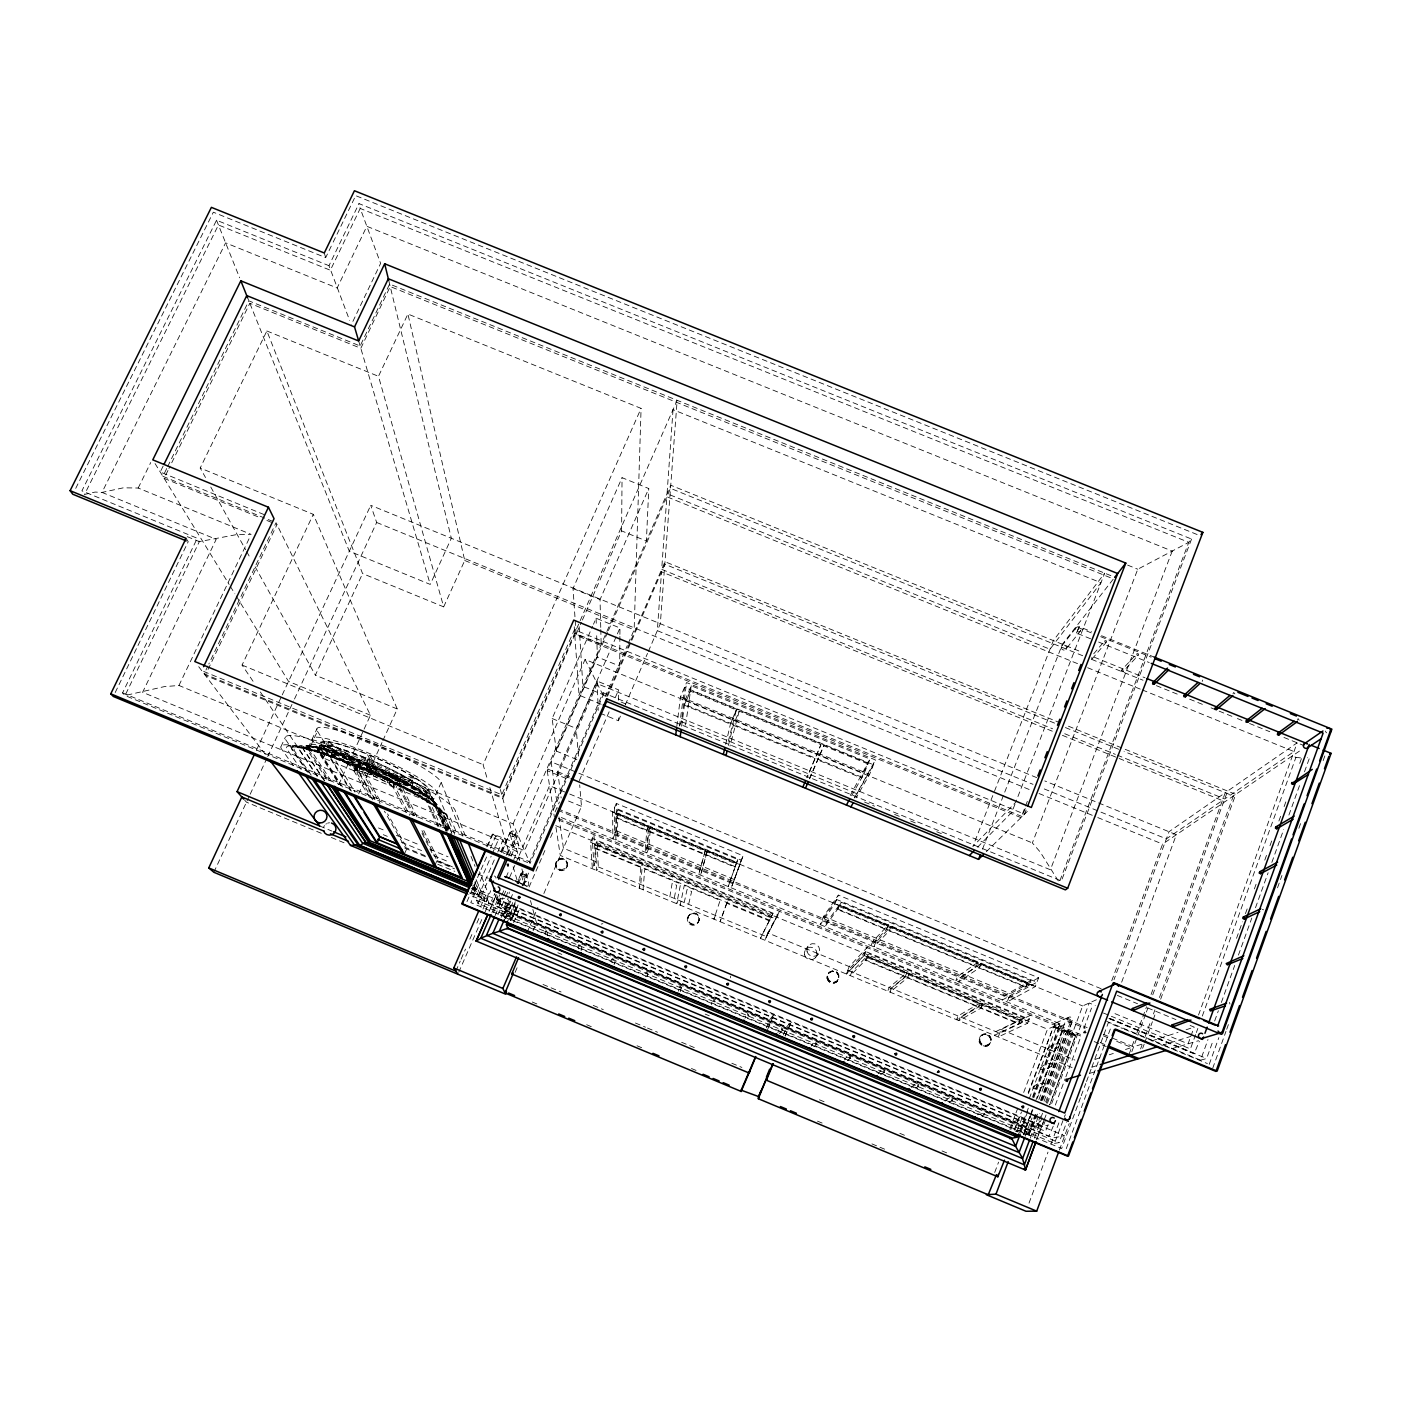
<?xml version="1.0" encoding="UTF-8"?>
<svg xmlns="http://www.w3.org/2000/svg" width="1402" height="1402" viewBox="0 0 1402 1402"><rect width="100%" height="100%" fill="white"/><g stroke="black" fill="none" stroke-linecap="round" stroke-linejoin="round"><path stroke-width="0.75" stroke-dasharray="5 3.75" d="M617.721 809.935L615.881 814.247L615.864 840.078L617.599 836.048L617.721 809.935L737.767 859.514L728.216 886.555L737.767 859.514M616.337 803.434L612.639 812.056L612.849 838.834L616.302 830.755L616.337 803.434L743.078 855.763L731.248 887.817L743.078 855.763M645.796 973.058C650.984 976.405 644.079 967.38 645.393 976.353M612.131 962.806C609.8 955.638 617.634 958.337 614.076 964.541M614.041 959.073L613.182 960.177L612.096 959.336M600.284 713.285L618.44 720.751L618.475 714.582M618.562 700.176L618.615 689.889L597.182 681.092L557.716 771.696L561.15 797.966M619.894 636.455L619.684 666.125L597.392 656.977L596.604 633.301M619.912 634.352L619.964 627.991L596.113 618.229L593.484 624.24M578.938 949.031C575.661 941.758 583.968 944.177 581.094 950.626M580.375 945.123L579.517 946.21L578.43 945.369M621.594 530.885L622.05 477.679L648.775 488.544L646.392 540.997L621.594 530.885L582.268 620.332M544.817 931.436C549.304 929.316 542.083 933.697 545.834 935.52M1042.667 1100.36L1072.565 1020.498L1068.569 1018.623L1066.396 1018.833L1036.078 1099.676M628.166 643.606L634.142 629.831L641.082 408.385L407.912 314.03L378.487 376.314L443.68 606.856L362.575 573.576L266.871 330.977L200.206 468.023L205.498 477.521M507.489 877.039L520.335 882.839A10.866 1.297 23.2 0 1 525.119 885.083M640.732 867.4L639.242 888.185L640.784 884.522L642.414 863.001L640.732 867.4L595.552 848.701L597.182 844.267L771.45 916.4L769.523 920.939L726.674 903.203L728.514 898.629M1062.366 1031.241L1037.27 1098.187L1062.366 1031.241A7.045 1.034 21.2 0 1 1058.685 1029.138A11.163 1.647 21.2 0 1 1053.585 1026.562L1027.981 1093.192M1090.581 638.769L1076.421 633.021L1079.295 626.694L1091.422 631.619M648.6 826.391L646.795 830.685L615.881 817.909L617.704 813.633L648.6 826.391L646.778 848.105L645.06 852.153L646.83 830.124L648.653 825.848M650.51 827.18L648.688 831.474L646.848 852.907L648.565 848.858L650.51 827.18L705.469 849.892L698.774 874.375L705.469 849.892M501.32 852.398L509.995 832.56L514.902 834.4L515.848 835.557L507.121 855.5M676.798 726.446L680.496 696.812L686.577 682.546L875.426 759.937L869.59 774.377L856.079 797.861M679.514 726.061L684.562 687.295L873.481 764.756L854.501 797.948M647.303 976.598L647.742 973.321M679.777 725.43L681.39 721.627L686.577 682.546M681.617 726.236L685.157 700.001L691.221 685.771L869.976 759.043L864.158 773.448L851.47 796.021M691.221 685.771L685.841 723.467L684.229 727.252M669.841 896.807L672.119 883.365L676.693 885.258L674.222 898.629M504.913 917.399L1028.7 1135.375L1035.009 1120.829M1047.434 1103.286L1073.476 1033.642L1064.907 1030.19A7.045 1.034 21.2 0 0 1059.789 1028.665A11.093 1.63 21.2 0 0 1053.585 1026.562L1075.527 1035.71L1049.677 1104.916L1075.702 1035.552M684.176 902.748L687.068 889.551L691.642 891.444L688.575 904.57M1234.882 693.902L1233.707 692.465L1232.936 693.885M725.71 744.357L730.617 723.327L736.576 709.167M736.383 709.973L730.424 724.115L684.439 705.241L690.45 691.133L736.383 709.973L727.34 744.97M728.427 745.461L733.264 725.272L739.205 711.129L820.959 744.655L806.904 777.707L820.959 744.655M739.205 711.129L729.986 746.057M509.627 901.065L502.897 916.558L509.399 900.347M707.379 850.681L700.579 875.128L707.379 850.681L736.663 862.773M713.408 1000.818C718.034 1005.462 712.269 994.053 711.638 1004.708M679.602 986.798C684.491 991.477 677.849 979.7 678.393 991.196M698.582 921.727A5.906 5.853 18.4 0 0 692.343 913.648A5.906 5.853 18.4 0 0 688.452 923.024A5.906 5.853 18.4 0 0 698.582 921.727L698.652 921.482M680.233 991.687L681.477 987.306M726.674 903.203L720.102 921.692L728.286 899.313M1212.712 1068.271L1225.979 1031.346M1226.715 1029.296L1228.923 1023.145M1277.52 887.799L1281.936 875.479M1298.865 828.319L1301.074 822.168M1323.155 760.638L1325.363 754.486M1106.704 1021.375L1200.55 1060.157L1207.981 1039.565M1214.658 1021.024L1218.373 1010.719M1221.352 1002.483L1234.706 965.417M1238.422 955.112L1251.793 918.047M1255.491 907.742L1268.127 872.727M1271.842 862.423L1283.706 829.476M1288.911 815.053L1300.04 784.156M1304.508 771.801L1309.696 757.395L1307.418 757.781M1200.55 1060.157L1206.614 1058.545L1213.273 1040.074M1209.243 1064.328L1218.846 1037.638M1190.123 1025.44L1194.171 1027.123L1188.09 1043.824L1113.433 1012.998M1198.517 1015.03L1297.165 742.815L1227.609 791.078L1152.444 995.63M1195.626 1034.571L1190.421 1048.941L1111.348 1016.292M1196.362 1032.52L1197.851 1028.42M1202.303 1016.082L1295.939 757.325L1292.399 755.888M1108.877 1018.588L1194.083 1053.796L1199.341 1041.248M1236.529 938.341L1242.47 921.868M1245.449 913.631L1247.675 907.462M1254.369 888.938L1256.595 882.769M1264.779 860.127L1267.005 853.941M1269.984 845.704L1272.21 839.535M1278.904 821.011L1281.148 814.842M1284.109 806.606L1286.353 800.419M1299.724 763.371L1301.967 757.203M1142.648 1048.346L1144.155 1044.245M1144.908 1042.212L1152.409 1021.725M1153.163 1019.675L1156.159 1011.49M1160.663 999.188L1235.74 794.391L1067.728 725.903M1129.136 1054.129L1133.832 1041.388M1136.829 1033.221L1142.087 1018.939M1142.823 1016.906L1146.573 1006.689M1151.077 994.456L1225.26 792.708L1169.005 831.736L1113.994 979.7M1131.782 1051.815L1145.662 1014.067M1146.415 1012.016L1147.923 1007.915M1140.597 1048.924L1142.104 1044.823M1145.119 1036.586L1150.411 1022.198M1153.425 1013.979L1154.933 1009.861M1159.454 997.523L1233.357 796.003L1124.089 751.454M1066.256 1148.676L1111.313 1026.369M1029.015 1203.109L1047.995 1152.093M1051.027 1143.944L1059.386 1121.495M1111.751 980.752L1162.591 844.092L1300.811 750.175M494.275 859.952L476.61 900.294L478.029 903.519L1054.479 1143.384L1063.592 1118.901M1054.479 1143.384L1059.088 1142.63L1066.607 1122.354M1059.369 1150.061L1069.218 1123.51M1121.653 982.189L1176.348 834.733L1044.788 780.932M1080.486 1097.748L1061.664 1148.518L470.809 902.625L491.138 856.289M1081.24 1095.716L1085.761 1083.536M1086.515 1081.503L1091.036 1069.323M1091.79 1067.29L1108.351 1022.636L1122.371 1028.42M1032.696 1136.584L1040.319 1116.22M1045.647 1101.954L1070.795 1034.729L1062.295 1031.399M494.976 894.301L498.323 903.238L1037.235 1127.383L1042.545 1113.206M1046.33 1103.094L1082.659 1005.953L1097.854 999.118M1034.326 1138.179L1041.984 1117.692M1044.35 1119.164L1036.744 1139.528L1046.05 1114.941M1045.542 1119.97L1043.246 1126.121L496.676 898.822L498.376 894.897M1051.675 1103.549L1089.231 1002.991L1095.277 1005.497M1047.802 1125.28L1045.542 1131.326L491.524 900.908L494.801 893.407M1055.338 1105.074L1065.134 1078.804M1065.888 1076.789L1080.96 1036.376M1083.974 1028.297L1091.51 1008.091M1053.235 1126.227L1048.854 1136.461L486.003 902.31L490.7 890.726M1014.61 1130.17L1021.497 1111.874M1028.367 1093.595L1053.585 1026.562M1017.081 1131.081L1023.197 1114.818M1029.313 1098.537L1056.074 1027.333M1017.414 1137.145L1025.773 1114.888M1026.544 1112.855L1028.823 1106.791M1032.626 1096.662L1059.982 1023.793L560.046 816.998M1019.937 1132.343L1029.05 1108.053M1032.853 1097.941L1058.685 1029.138M1020.936 1132.133L1027.035 1115.904M1033.887 1097.643L1059.789 1028.665M507.384 913.701L509.925 912.93L1025.458 1127.979L1032.275 1109.788M1023.495 1134.779L1030.347 1116.518M1031.101 1114.485L1033.379 1108.404M1023.583 1134.691L1031.942 1112.382M1025.142 1136.268L1032.03 1117.92M1038.917 1099.554L1064.907 1030.19M1027.596 1134.814L1035.202 1114.52M1040.512 1100.325L1065.59 1033.397M1035.745 1114.643L1028.928 1132.816L1029.646 1135.164M1041.038 1100.5L1071.303 1019.71M1028.7 1135.375L1036.341 1114.941M1041.704 1100.64L1072.565 1020.498M1035.78 1118.778L1038.847 1110.594M1030.277 1138.073L1039.478 1113.486M1044.087 1101.201L1070.147 1031.539M1009.861 1129.171L1019.079 1104.688M1023.688 1092.438L1047.504 1029.191L1059.982 1023.793M994.701 1172.44L998.574 1162.135M1010.824 1129.591L1013.891 1121.425L1024.214 1118.989M1014.277 1129.609L1020.516 1113.398M1038.602 977.79L1010.351 993.668L1007.179 1001.957L1035.237 986.64L1038.602 977.79L838.378 895.107L823.57 916.452L820.258 924.637L834.856 903.869L838.378 895.107M1024.073 1017.905L995.771 1031.609L994.351 1035.342L1022.549 1021.9L1024.073 1017.905L869.293 953.851L851.768 971.954L850.295 975.652L867.715 957.811L869.293 953.851M1027.684 1023.197L1030.715 1015.171L1001.081 1029.489L998.242 1036.954L1027.684 1023.197L863.982 955.445L846.3 973.987L849.244 966.591L867.137 947.507L863.982 955.445M1059.93 880.614L1188.791 542.329L1191.577 539.051L358.982 203.605L328.979 265.697L349.606 320.339M1191.577 539.051L1061.384 880.982L603.053 692.711L529.606 861.739L530.044 863.544L125.041 695.515L122.57 692.903L197.279 538.28L81.912 490.858L216.539 220.219L328.979 265.697M1030.891 980.594L1003.972 995.823L1002.395 999.976L1029.208 985.01L1030.891 980.594L841.235 902.257L826.672 922.498L825.024 926.599L839.483 906.621L841.235 902.257M979.104 967.993L980.787 963.63L1027.088 982.749L1025.405 987.131L979.104 967.993L958.705 981.891L960.3 977.772L980.787 963.63M979.612 967.643L981.312 963.262M1058.3 880.947L1040.196 851.995L1032.363 842.935L1137.776 569.212L1188.791 542.329L360.209 208.442L358.982 203.605M979.858 1003.219L958.004 1015.959L956.567 1019.692L978.333 1007.179L979.858 1003.219L909.039 973.917L891.462 988.392L890.007 992.108L907.497 977.842L909.039 973.917M980.787 1008.196L982.311 1004.235L1020.043 1019.85L1018.535 1023.828L980.787 1008.196L958.88 1020.638L960.317 1016.923L982.311 1004.235M981.347 1007.863L982.872 1003.902M1027.333 801.313L1021.006 817.629L574.785 634.755L502.792 798.421L205.27 675.326L207.145 671.418M1025.265 808.428L1022.128 816.542L574.68 633.161M1026.124 810.093L1024.547 814.159L574.434 629.726L501.793 794.759L201.695 670.612M977.772 962.385L957.461 976.598L955.849 980.717L976.09 966.749L977.772 962.385L890.936 926.512L875.514 942.705L873.884 946.823L889.218 930.858L890.936 926.512M1076.421 633.021L1079.33 626.747M1014.943 804.275L1011.806 812.319L976.914 847.842M992.774 795.582L972.848 846.563L1015.714 802.259L1104.688 573.138L1053.358 640.591L993.58 793.532M982.487 849.209L1062.383 644.254L1113.433 578.938L390.212 286.534L360.822 348.309L249.836 303.27L168.923 468.496M905.044 976.826L907.041 972.515L889.166 987.446L887.711 991.144L905.044 976.826L865.244 960.352L866.804 956.427L906.603 972.9M886.607 929.211L888.325 924.847L872.692 941.531L871.063 945.649L886.222 929.614L887.939 925.267L839.167 905.131M847.912 970.342L846.44 974.039L864.14 955.498L865.717 951.537L1029.208 1019.184L999.661 1033.221L847.912 970.342L865.717 951.537M783.403 1034.939L786.645 1026.877L791.043 1022.023L785.418 1035.99M854.764 797.317L875.426 759.937M766.368 1027.841L769.628 1019.815L773.589 1014.768L767.139 1030.715M850.278 795.46L869.976 759.043M772.747 913.894L760.41 938.394L772.747 913.894L597.024 841.182L595.359 845.073L596.761 870.572L598.321 866.927L597.024 841.182M767.84 932.873L764.844 940.234L779.477 911.23L767.84 932.873L849.244 966.591M809.375 778.671L823.798 745.811L867.4 763.687M809.637 778.829L824.131 745.075M715.441 915.453L713.916 919.116L720.155 900.312L684.281 885.451L680.198 905.149L681.722 901.486M678.235 900.049L676.71 903.712L680.583 883.926L644.762 869.1L643.045 889.744L644.587 886.099M705.714 854.466L707.519 850.155M595.482 861.476L592.363 868.749L590.575 842.269L593.94 834.47L595.482 861.476L563.429 848.192L558.329 812.424M768.471 1026.667L773.589 1014.768M526.819 932.996L537.877 907.392M543.853 893.53L581.48 806.378L579.674 784.91M618.44 720.751L621.016 714.81M625.274 704.908L647.514 653.42M648.372 651.439L660.324 623.715L677.148 400.306L502.477 797.265L204.149 673.836L207.882 665.985M515.112 972.392L517.688 966.416M533.075 930.753L536.493 922.831L532.164 906.884M510.188 913.613L515.34 901.749M522.21 885.924L526.486 876.04L525.908 874.988L521.229 873.166L517.005 882.874M506.28 924.374L515.813 902.397M523.069 885.696L528.834 872.43M555.104 811.933L559.416 801.962M605.103 696.724L627.307 645.568M606.61 696.268L665.004 561.729L1057.634 721.785M607.522 696.268L630.953 642.256M631.829 640.241L664.811 564.217L1055.303 723.414M510.643 920.325L517.601 904.272M510.819 920.606L517.583 905.026M518.057 904.956L511.362 920.395L518.092 905.079M513.64 922.656L520.51 906.814M529.097 887.01L535.108 873.148M535.967 871.168L546.254 847.421M550.548 837.52L553.124 831.579M579.324 780.616L610.063 709.622M615.198 697.775L618.615 689.889M506.087 877.231L509.522 869.38M513.798 859.566L517.215 851.715L509.785 847.912A11.198 1.472 23.3 0 1 509.627 847.404L504.177 843.811L503.02 839.991L493.048 834.47A8.079 1.087 23.4 0 1 492.943 834.12L514.709 842.462M491.997 912.579L499.76 894.721M493.557 912.334L500.409 896.614M498.323 903.238L500.935 897.262M501.793 895.265L504.405 889.289M509.609 877.337L514.814 865.385M515.691 863.387L549.549 785.716L567.722 793.217M578.448 756.099L576.204 728.427L616.529 635.86M617.388 633.897L619.964 627.991M495.116 915.488L502.845 897.736M503.704 895.773L506.28 889.849M498.025 914.595L504.825 898.962M505.684 897.017L508.225 891.164M500.496 915.751L508.172 898.121M501.145 917.451L508.786 899.909M510.468 899.12L512.992 893.319M517.215 883.628L521.211 873.201M510.801 901.013L504.825 914.735L502.722 915.804M518.46 883.383L522.718 873.586M505.176 917.732L511.923 902.222M505.456 918.468L512.168 902.993M603.053 692.711L603.123 695.304L530.044 863.544L513.097 823.885L178.948 685.473L164.209 686.647L125.041 695.515L199.347 541.628L237.131 534.495L251.133 534.39L138.185 488.036L123.429 487.808L102.013 492.4L95.108 492.067L84.541 494.433L218.449 224.986L330.364 270.253L360.209 208.442L380.625 263.383L351.236 324.878M785.015 1035.885L791.043 1022.023M497.78 851.96L503.02 839.991M478.029 903.519L486.862 883.348M500.707 851.715L504.177 843.811M513.097 823.885L585.09 659.448L1032.363 842.935M502.372 851.032L509.995 832.595M480.535 906.866L485.723 895.037L488.965 903.046L483.795 914.91M474.857 882.016L481.692 898.191L485.197 901.451L488.439 894.055L479.572 871.676M506.192 855.29L509.627 847.404M455.878 971.13L460.242 961.124M461.118 959.126L465.499 949.119M469.863 939.112L472.492 933.119M476.873 923.112L479.484 917.101M482.989 909.109L487.37 899.103L471.265 892.408M508.803 855.974L670.752 485.232L1082.204 652.298M458.752 972.234L482.919 916.89M607.557 632.512L547.218 770.679L569.492 779.862M608.433 630.514L670.524 488.352L1083.518 656.066M576.923 759.586L556.314 751.086L597.392 656.977M511.082 856.114L513.658 850.225M495.782 896.053L488.983 911.703L495.817 896.158M600.792 629.533L601.178 644.499L576.134 634.247L581.392 622.313M486.774 846.826L492.698 833.331M487.668 846.142L492.943 834.12M466.971 901.644L486.95 856.131M490.455 848.14L495.73 836.135M600.739 627.395L600.038 599.583L648.775 488.544M492.014 854.291L499.024 838.326M556.314 751.086L552.143 718.525L592.59 626.256M576.134 634.247L573.032 588.542L622.05 477.679M434.375 866.541L437.021 860.583L420.565 827.934M486.774 777.164L483.094 764.668L641.082 408.385M437.722 826.391L423.737 795.425L427.032 788.082L446.064 831.544M439.036 826.829L424.999 795.95L428.293 788.59A58.726 8.219 23.9 0 0 368.516 754.574A58.726 8.219 23.9 0 0 321.514 744.357L318.149 751.682L339.196 784.489M426.033 800.84L429.363 793.357M404.389 854.081L407.036 848.14L387.583 813.879M441.192 782.404L432.727 801.331A68.155 9.236 23.9 0 0 363.188 762.057A68.155 9.236 23.9 0 0 308.79 749.982L317.465 731.196A68.032 9.832 24 0 1 372.038 742.639A68.032 9.832 24 0 1 441.192 782.404L462.94 836.363M410.313 784.629L413.678 777.164L411.873 776.06A57.342 8.026 23.9 0 0 372.003 756.256L369.725 755.275L366.308 762.793L373.633 775.902A21.433 2.892 23.9 0 1 386.461 782.071L410.313 784.629L408.525 783.543M415.307 778.233L392.402 776.27L389.108 783.56L411.96 785.681L415.307 778.233L416.201 778.793A57.342 8.026 23.9 0 1 427.067 788.082M387.215 782.509L390.51 775.201L413.678 777.164M406.194 812.336L392.946 786.908L395.977 779.354A20.224 2.786 23.9 0 0 375.841 768.296A20.224 2.786 23.9 0 0 359.438 764.213L381.099 802.47M393.103 787.153L396.223 779.652M429.275 793.567L399.079 781.072L395.82 788.327L409.699 815.281M371.109 774.815L374.422 767.507L367.324 754.311L365.274 753.47A57.342 8.026 23.9 0 0 330.136 742.236L328.892 742.061L325.474 749.474L359.455 770.872A21.591 2.909 23.9 0 1 371.092 774.815L363.889 761.829L361.839 760.988A57.394 7.834 23.9 0 0 326.719 749.667L325.474 749.474M373.493 775.832L376.805 768.524L369.725 755.275M353.952 770.907L357.107 763.424L380.047 803.521M354.916 770.732L358.211 763.477M372.599 799.753L356.178 771.643L359.473 764.037M360.822 763.196L360.647 763.161A21.573 2.979 23.9 0 0 358.211 763.88L354.916 771.135A21.591 2.909 23.9 0 1 357.335 770.452L360.822 763.196L326.981 741.851A57.342 8.026 23.9 0 0 322.775 744.9L319.411 752.208L340.721 785.681M358.982 770.767L362.767 763.582A21.573 2.979 23.9 0 1 374.422 767.507M363.889 761.829L367.324 754.311M358.649 793.9L381.992 742.552M382.886 740.571L397.257 708.974L313.294 514.324L200.206 468.023M443.68 606.856L464.745 560.502L407.912 314.03M338.793 784.507L363.223 731.073M364.117 729.093L370.443 715.248L276.036 522.736L208.81 664.022M246.752 295.577L349.308 551.231L430.239 584.424L451.339 538.263L388.319 278.735M319.411 752.208A57.394 7.834 23.9 0 1 323.564 749.264L327.595 741.903M323.073 758.114L326.403 750.701L322.775 744.9M323.231 758.184L326.543 750.946M292.632 747.021L303.288 747.021M308.16 747.809L316.887 728.917M317.641 749.807L321.023 742.464M318.937 750.385L322.32 743.042M213.858 872.272L249.241 796.231M250.169 794.251L266.783 758.535M267.712 756.554L293.561 701.018M294.49 699.02L376.665 522.473L370.741 505.316L1036.691 777.619M280.891 746.793L285.5 736.856M397.257 708.974L315.38 675.168L362.575 573.576M256.426 750.175L281.311 696.847M282.24 694.884L370.741 505.316M253.043 681.249L242.073 665.074L313.294 514.324M208.074 669.455L276.965 524.611M178.948 685.473L250.204 536.353M115.209 692.535L137.028 647.479M137.974 645.516L188.219 541.698L186.08 538.333M75.726 488.369L213.332 212.21L325.685 257.635L332.256 244.071M333.185 242.125L355.687 195.649L1197.974 534.863M163.123 466.13L160.231 472.018L266.065 515.393M166.715 468.531L162.895 476.329L274.021 521.912M167.662 466.586L248.855 300.834L360.139 345.996L389.616 284.063L1114.783 577.221M167.96 470.476L164.122 478.345L258.827 517.18M138.185 488.036L150.733 462.52M1229.975 1004.095L1229.449 1002.412M1299.163 720.242L1298.094 718.578L1297.481 720.242M1136.759 653.805C1136.584 657.924 1140.667 652.421 1136.759 653.805L1121.512 670.244L1121.758 671.646L1123.002 671.646L1138.477 655.067M1123.177 671.47L1122.932 670.068L1121.512 670.244M1091.702 659.168L1091.878 657.45M1104.741 640.819C1104.566 644.938 1108.667 639.452 1104.741 640.819L1093.052 654.576M813.843 1046.47C820.976 1043.193 813.475 1039.601 811.285 1046.102M781.247 1028.682C784.805 1034.483 781.44 1020.989 777.882 1032.503M747.371 1014.627C750.789 1020.376 747.722 1007.582 744.988 1018.273M602.878 923.638L601.195 924.093M805.572 949.68L808.078 946.175M815.526 957.601L818.4 953.886M1061.787 646.007L1076.053 627.781M1065.993 649.091A2.611 2.489 30 0 0 1064.136 645.06A2.611 2.489 30 0 0 1061.542 648.495A2.611 2.489 30 0 0 1065.993 649.091L1080.399 630.97A2.699 2.559 29.8 0 0 1078.471 626.817A2.699 2.559 29.8 0 0 1075.807 630.357A2.699 2.559 29.8 0 0 1080.399 630.97M1092.123 658.852L1106.458 642.081M779.407 1033.677L782.824 1029.892M849.332 1056.67C851.417 1063.172 851.312 1048.819 844.565 1059.912M815.368 1042.58L815.386 1044.139L816.753 1043.964M730.582 976.107L730.6 977.842M986.307 851.715L1029.857 808.936M503.651 853.555L505.193 853.362M303.2 747.126L311.682 746.653L308.44 746.74M1073.476 1033.642L1073.389 1033.695A7.974 1.174 21.2 0 1 1070.672 1034.781M847.351 1060.385L850.558 1058.23M1040.494 1067.465C1037.76 1072.67 1054.392 1066.572 1053.656 1063.873C1049.415 1062.33 1040.056 1065.064 1041.283 1069.253M1052.359 1063.329L1051.868 1064.626L1053.165 1065.169M984.554 1114.993C984.029 1109.928 984.081 1118.708 980.278 1116.15M1033.239 1086.743C1030.488 1091.79 1046.996 1086.427 1046.207 1083.676C1042.019 1082.116 1032.783 1084.342 1034.028 1088.53M1044.928 1083.15L1044.437 1084.447L1045.734 1084.973M951.765 1098.923C951.572 1106.055 956.918 1090.774 944.422 1101.464M1047.732 1048.275C1045.016 1053.603 1061.77 1046.803 1061.051 1044.139C1056.775 1042.615 1047.312 1045.839 1048.521 1050.045M1059.772 1043.614L1059.281 1044.893L1060.578 1045.419M917.644 1084.78C917.732 1092.035 922.236 1076.298 911.055 1087.637M883.575 1070.637C884.154 1077.752 887.273 1062.506 878.108 1073.617M1202.215 681.407L1202.706 680.075M308.913 746.933C329.733 749.492 362.978 764.09 387.706 775.499M880.701 1074.423L884.364 1072.477M987.236 1045.927A6.029 5.836 54.7 0 0 988.287 1035.675A6.029 5.836 54.7 0 0 978.947 1039.636A6.029 5.836 54.7 0 0 987.236 1045.927L987.551 1045.787A6.029 5.853 54.7 0 0 988.603 1035.535A6.029 5.853 54.7 0 0 979.262 1039.478A6.029 5.853 54.7 0 0 987.551 1045.787M1055.916 1022.864L1068.92 1017.169M915.138 1088.022L918.433 1086.62M1057.897 1027.333A2.453 2.348 52.7 0 0 1058.3 1023.18A2.453 2.348 52.7 0 0 1054.532 1024.774A2.453 2.348 52.7 0 0 1057.897 1027.333L1070.97 1021.76A2.524 2.418 52.2 0 0 1071.373 1017.501A2.524 2.418 52.2 0 0 1067.5 1019.149A2.524 2.418 52.2 0 0 1070.97 1021.76M288.514 745.864C326.981 750.07 414.747 788.222 446.817 815.876M948.891 1102.025L952.554 1100.763M1095.05 1059.404L1101.131 1057.423M1109.245 1054.777L1113.311 1053.463M1125.491 1049.502L1131.572 1047.504L1115.414 1040.827M1141.684 1044.21L1133.622 1046.838L1111.4 1037.655M1151.778 1040.932L1178.013 1032.38M1186.092 1029.751L1194.171 1027.123M1092.193 1067.097L1096.241 1065.835M1161.732 1045.436L1190.806 1036.376M1089.634 1073.371L1095.803 1071.531M1171.564 1048.784L1198.552 1040.687M977.72 1114.818L984.011 1113.083M1263.57 909.828L1262.291 909.495M1025.458 1127.979L1027.806 1130.222M1015.626 1131.484L1027.561 1128.978M1037.235 1127.383L1048.766 1124.965M1024.389 1134.796L1028.367 1134.008M1300.6 757.921L1295.939 757.325M300.378 747.634L298.1 747.792M314.206 746.775L311.174 746.547L338.285 753.628L374.807 768.191L409.84 785.523L431.991 800.332L430.099 798.404M303.06 747.669C350.027 760.55 414.799 787.346 443.277 813.405L451.83 833.331M526.416 885.678L526.03 885.573A10.936 1.314 23.2 0 1 525.61 885.451M518.88 883.26L516.847 882.559M1127.629 565.111L1137.776 569.212M1101.516 635.719L1154.074 657.03M1078.506 627.693L1092.614 633.406M1100.693 636.683L1151.13 657.152M1098.66 642.046L1149.219 662.55M1094.366 657.24L1145.031 677.814M1091.615 659.361L1143.033 680.233M1156.405 685.666L1169.391 690.941M1172.598 692.237L1178.679 694.709M1189.667 699.177L1203.862 704.943M1211.065 707.852L1217.146 710.323M1219.162 711.147L1234.286 717.298M1237.388 718.543L1247.517 722.661M1249.533 723.485L1269.774 731.704M1283.952 737.452L1304.193 745.671M266.871 330.977L378.487 376.314M1077.525 663.619L666.844 496.764L661.691 569.352L1052.569 728.76M1087.637 667.72L1140.229 689.101M1142.262 689.907L1293.993 751.56L1224.717 798.965L1117.376 755.187M1065.415 727.55L1122.073 750.648M1064.714 733.719L1115.344 754.364M1052.289 731.196L661.516 571.823L657.328 630.672L1033.029 784.349M1062.418 735.331L1222.369 800.56L1166.359 838.887L1043.141 788.485M573.032 588.542L600.038 599.583M376.665 522.473L1030.926 790.202M1039.04 793.514L1095.751 816.735M1097.766 817.559L1162.591 844.092M464.745 560.502L634.142 629.831M266.888 520.475L272.934 522.964M680.496 696.812L869.59 774.377M685.157 700.001L864.158 773.448M862.02 777.251L684.562 704.435L690.573 690.31L867.785 762.968L861.617 777.952L817.979 760.042M733.264 725.272L815.14 758.868M681.39 721.627L856.324 793.479M605.033 695.462L582.899 686.367L578.973 623.382M621.139 702.069L627.185 704.558M864.543 802.067L874.568 806.185M894.616 814.422L900.645 816.893M910.669 821.011L916.68 823.482M936.746 831.736L942.757 834.208M601.213 704.277L579.061 695.164L574.189 626.361M187.255 536.651L199.347 541.628L197.279 538.28M552.143 718.525L576.204 728.427M1101.148 988.725L551.109 761.777L557.19 804.468M1117.324 995.402L1137.548 1003.744M1147.66 1007.933L1175.963 1019.604M557.716 771.696L569.51 776.568M569.194 777.917L546.92 768.717L554.333 816.753M1103.409 1013.015L1109.368 1015.469M569.738 794.058L1082.659 1005.953M612.639 812.056L739.485 864.456M834.856 903.869L1035.237 986.64M615.881 814.247L735.98 863.86M839.483 906.621L1029.208 985.01M1109.56 1018.36L1194.89 1053.603M1109.788 1018.535L1206.614 1058.545M370.443 715.248L288.532 681.407L235.992 595.64M735.051 866.576L615.881 817.331L617.704 813.055L736.839 862.265L734.876 867.084L705.592 854.975M837.748 909.022L1026.001 986.798L1027.666 982.416L839.5 904.676L837.432 909.46L886.222 929.614M648.688 831.474L703.681 854.186M889.218 930.858L976.09 966.749M1124.369 1029.243L1207.385 1063.557M242.073 665.074L483.094 764.668M568.546 801.033L581.48 806.378M616.302 830.755L734.613 879.667M823.57 916.452L1010.351 993.668M557.803 808.744L1087.146 1027.631M1103.321 1034.308L1109.368 1036.814M558.031 810.321L1085.13 1028.297M1103.304 1035.815L1107.335 1037.48M558.364 818.418L1082.256 1035.149M1100.237 1042.597L1106.528 1045.191M558.609 819.977L1082.239 1036.621M1094.173 1041.563L1106.301 1046.575M1053.253 1026.352L1075.684 1035.64M555.7 825.638L1047.504 1029.191M597.199 844.845L642.379 863.527M590.575 842.269L776.252 919.134M595.359 845.073L771.135 917.837M867.715 957.811L1022.549 1021.9M595.517 848.14L769.856 920.308M907.497 977.842L978.333 1007.179M1001.081 1029.489L1074.896 1060.07M326.403 750.894L357.247 763.669M510.17 833.209L515.848 835.557M1072.092 1067.57L560.292 855.448L555.525 824.499M122.57 692.903L529.606 861.739M521.421 873.937L526.486 876.04M504.317 876.495L524.576 884.907L504.352 876.6M378.522 827.934L386.479 831.228M396.398 835.347L420.232 845.248M430.151 849.367L448.027 856.797M383.289 834.681L387.32 836.346M401.445 842.216L421.616 850.593M433.726 855.623L449.867 862.335M478.117 874.077L488.194 878.265M452.373 866.804L439.106 861.301L422.51 828.021M425.016 855.606L405.125 847.334L384.393 811.11M437.021 860.583L453.021 867.242M404.81 848.14L426.664 857.218M436.6 861.354L454.493 868.784M437.774 864.28L454.844 871.361M472.369 887.361L488.439 894.055M471.247 888.395C475.033 887.186 477.994 897.928 472.194 892.11M319.814 826.058L331.853 831.053M472.159 889.411L1064.661 1135.813L1053.305 1137.828L468.759 894.651M472.264 892.391L478.275 894.897L481.692 898.191M469.495 892.916L481.587 897.946M321.303 833.296L246.472 802.172L242.984 798.281M331.345 837.485L345.558 843.391M509.925 912.93L1026.404 1127.804M476.61 900.294L1059.088 1142.63M557.803 952.729L561.851 954.412M705.188 1014.102L709.237 1015.784M543.012 984.467L561.098 992.003M593.239 1005.427L603.281 1009.615M635.421 1023.022L645.463 1027.21M647.479 1028.052L657.52 1032.24M681.617 1042.282L687.646 1044.805M689.661 1045.647L695.672 1048.153M731.826 1063.242L741.886 1067.43M819.451 1099.799L825.48 1102.305M899.839 1133.324L905.867 1135.848M942.039 1150.937L948.067 1153.443M366.308 762.793L368.551 763.74M376.805 768.524L376.945 768.576A21.416 2.962 23.9 0 1 389.756 774.78L390.51 775.201M532.234 1002.009L538.28 1004.533M586.649 1024.722L592.695 1027.263M637.016 1045.769L643.062 1048.293M691.431 1068.499L697.477 1071.023M817.506 1121.144L823.552 1123.668M871.939 1143.892L877.985 1146.415M880.018 1147.257L886.064 1149.78M387.6 775.446L421.213 793.392M392.402 776.27L392.63 776.41A21.573 2.979 23.9 0 1 397.414 780.125L394.19 787.398A21.591 2.909 23.9 0 0 389.3 783.683M410.208 779.792L411.995 780.896L388.109 778.425A21.416 2.927 23.9 0 0 375.298 772.239L368.007 759.025L370.268 759.972A57.377 7.921 23.9 0 1 410.12 779.775M420.863 793.164L424.035 795.162M411.96 785.681L412.854 786.242A57.394 7.834 23.9 0 1 423.772 795.442M324.177 749.316L357.51 770.469M328.892 742.061L362.312 763.477M423.649 794.916L433.095 801.716M429.993 798.316L428.626 797.177M473.087 888.517L475.278 890.077L473.543 886.064M438.353 808.989L447.939 830.019M326.684 779.179L307.459 750.175A69.311 9.376 23.9 0 1 362.767 762.478A69.311 9.376 23.9 0 1 433.481 802.4L431.658 800.069L436.302 805.221M585.09 659.448L603.123 695.304M392.928 786.872L392.7 786.627A20.241 2.716 23.9 0 0 372.529 775.604A20.241 2.716 23.9 0 0 356.143 771.468L356.178 771.643M394.558 783.245L394.348 782.982A20.224 2.751 23.9 0 0 374.176 771.959A20.224 2.751 23.9 0 0 357.79 767.84L357.825 768.033M198.733 666.704L265.924 755.135M293.351 765.65L281.276 748.633A93.198 12.215 23.9 0 1 356.003 766.473A93.198 12.215 23.9 0 1 450.743 818.908L457.087 833.84M301.185 769.488L286.937 749.159A87.783 11.584 23.9 0 1 357.37 765.93A87.783 11.584 23.9 0 1 446.555 815.333L447.361 816.858M307.389 772.046L292.002 749.772A82.893 10.988 23.9 0 1 358.544 765.597A82.893 10.988 23.9 0 1 442.717 812.249L451.777 833.121M308.317 772.467L285.535 739.467A93.11 12.618 23.9 0 1 360.367 756.905A93.11 12.618 23.9 0 1 454.861 809.637L465.867 837.117M311.174 775.131L294.438 750.806A80.229 10.62 23.9 0 1 358.842 766.14A80.229 10.62 23.9 0 1 440.298 811.267L448.587 830.089M317.273 776.55L298.363 748.615A77.531 10.392 23.9 0 1 360.665 763.354A77.531 10.392 23.9 0 1 439.317 807.044L449.341 829.984M260.369 692.027L317.693 776.463M324.318 780.669L303.691 749.877A72.904 9.814 23.9 0 1 361.856 762.863A72.904 9.814 23.9 0 1 436.267 804.836L447.711 831.281M324.458 780.406L303.831 749.597A72.904 9.832 23.9 0 1 361.979 762.548A72.904 9.832 23.9 0 1 436.39 804.538L447.799 830.615M308.79 749.982L329.084 780.756M331.065 780.861L309.632 748.16A68.155 9.288 23.9 0 1 364.047 760.182A68.155 9.288 23.9 0 1 433.551 799.49L447.343 830.983M342.421 786.96L313.014 740.852A68.102 9.534 23.9 0 1 367.482 752.629A68.102 9.534 23.9 0 1 436.828 792.13L454.774 834.488M351.429 791.061L326.245 750.648L324.581 754.258L321.093 748.545A57.377 7.921 23.9 0 1 325.264 745.549L359 766.806A21.591 2.944 23.9 0 0 356.564 767.507L376.209 801.471M321.514 744.357L350.325 790.518M317.465 731.196L354.951 792.06M155.061 463.554L229.139 584.459M230.279 586.316L234.853 593.782M353.812 770.662L369.357 797.072M355.46 767.052L374.176 799.298M210.773 487.02L245.648 549.742M246.699 551.634L250.923 559.24M255.146 566.846L315.38 675.168M413.187 815.754L397.449 784.682L427.645 797.212L441.017 826.935M422.037 833.209L431.886 852.626M396.38 779.898L414.764 816.402M399.079 781.072L417.638 818.242M427.733 797.002L425.384 791.744A57.377 7.921 23.9 0 0 414.571 782.544L390.983 780.055A21.591 2.944 23.9 0 1 395.785 783.753M433.481 802.4L445.591 829.809M428.293 788.59L446.958 831.106M473.105 887.834L474.84 891.83M472.754 885.819L476.207 893.793M474.051 885.135L478.415 895.317M473.999 884.925L478.275 894.897M476.102 879.58L485.197 901.451M471.002 856.359L475.033 866.348M216.539 220.219L239.619 277.789M496.606 894.599L500.321 904.605M504.001 915.366L505.281 918.818M508.611 913.508A2.489 2.453 -26.6 0 1 505.947 916.873A2.489 2.453 -26.6 0 1 504.352 912.93A2.489 2.453 -26.6 0 1 508.611 913.508L511.082 920.448M324.283 252.991L325.685 257.635M358.667 340.984L430.239 584.424M489.841 787.573L509.452 854.204M513.132 866.699L518.021 883.348M510.258 834.768L513.623 846.913M521.456 875.198L524.155 884.925A10.936 1.314 23.2 0 1 520.58 883.646M500.356 789.501L519.599 860.513M521.894 868.942L526.03 885.556A10.866 1.297 23.2 0 0 525.575 885.31M530.464 900.557L531.603 904.781M515.393 832.7L518.775 845.581A2.681 2.629 -17.1 0 1 515.042 848.35A2.681 2.629 -17.1 0 1 514.516 843.811A2.681 2.629 -17.1 0 1 518.775 845.581M526.065 873.341L528.782 883.733M546.692 930.946L548.112 936.729M567.337 863.86A5.906 5.818 -13.8 0 1 559.153 869.976A5.906 5.818 -13.8 0 1 557.926 859.969A5.906 5.818 -13.8 0 1 567.337 863.86L567.372 864.158A5.906 5.818 -13.8 0 1 559.205 870.274A5.906 5.818 -13.8 0 1 557.978 860.267A5.906 5.818 -13.8 0 1 567.372 864.158M597.182 681.092L598.198 710.376M596.113 618.229L596.323 624.679M323.634 827.32A6.344 6.134 -26.2 0 1 324.493 825.55M325.877 824.131A6.344 6.134 -26.2 0 1 326.526 823.693M327.612 823.184A6.344 6.134 -26.2 0 1 329.558 822.799M509.241 892.058A6.537 6.414 -23.7 0 1 509.101 893.67M504.562 898.507A6.537 6.414 -23.7 0 1 497.132 895.685M512.571 902.538A6.327 6.221 -24.9 0 1 503.213 907.918A6.327 6.221 -24.9 0 1 502.722 897.298M1326.607 732.808A2.734 2.559 39.2 0 1 1325.486 731.055M1064.556 1116.658A2.874 2.751 58.8 0 1 1065.555 1114.783M494.345 875.987A2.786 2.734 -22.7 0 1 496.01 878.16M524.155 884.925A2.401 2.366 -20.5 0 1 525.908 881.718A2.401 2.366 -20.5 0 1 528.799 883.926A2.401 2.366 -20.5 0 1 526.048 886.379M1016.257 1131.484A2.489 2.401 61.2 0 1 1017.431 1131.975M506.157 877.897A7.816 0.929 23.3 0 1 504.632 876.881M504.79 876.285A7.816 0.929 23.3 0 1 507.471 876.933M368.586 763.775A57.394 7.834 23.9 0 1 408.438 783.508M318.149 751.682A58.761 8.009 23.9 0 1 365.098 762.092A58.761 8.009 23.9 0 1 424.999 795.95M673.03 409.647L667.054 493.679L1049.975 649.231L1100.956 582.741L673.03 409.647M741.272 860.109L732.931 883.733L614.584 834.786L614.497 807.745L741.272 860.109M1020.674 1019.552L1019.166 1023.53L865.63 959.967L867.19 956.024L1020.674 1019.552M1172.23 551.091L1050.396 869.766L597.252 683.685L524.541 850.663L142.601 692.29L216.206 539.332L102.013 492.4L225.617 242.861L337.146 288.006L366.833 226.3L1172.23 551.091M430.624 793.882L427.365 801.155L321.829 757.413L325.141 750.193L430.624 793.882M777.865 915.173L766.333 936.554L593.922 865.104L592.257 838.361L777.865 915.173M836.626 899.488L821.905 920.536L1008.757 997.821L1036.919 982.206L836.626 899.488M328.418 745.952L327.174 745.759L361.12 767.227A21.591 2.944 23.9 0 1 372.757 771.17L365.607 758.061L363.556 757.22A57.377 7.921 23.9 0 0 328.418 745.952M394.803 782.719L358.036 767.315A20.224 2.769 23.9 0 1 374.422 771.415A20.224 2.769 23.9 0 1 394.593 782.456L394.803 782.719M428.994 797.51L323.494 753.803L319.831 748.02A58.744 8.114 23.9 0 1 366.798 758.324A58.744 8.114 23.9 0 1 426.646 792.27L428.994 797.51M979.77 1039.776A5.836 5.661 54.6 0 0 988.638 1044.525A5.836 5.661 54.6 0 0 988.059 1034.518A5.836 5.661 54.6 0 0 979.77 1039.776M979.455 1039.933A5.836 5.661 54.7 0 0 988.322 1044.683A5.836 5.661 54.7 0 0 987.744 1034.676A5.836 5.661 54.7 0 0 979.455 1039.933M827.688 977.404A5.766 5.678 48.5 0 0 836.976 980.979A5.766 5.678 48.5 0 0 835.294 971.183A5.766 5.678 48.5 0 0 827.688 977.404M827.495 977.597A5.766 5.678 48.6 0 0 836.784 981.19A5.766 5.678 48.6 0 0 835.119 971.376A5.766 5.678 48.6 0 0 827.495 977.597M689.363 922.358A5.731 5.678 18.5 0 0 699.072 920.448A5.731 5.678 18.5 0 0 692.518 913.035A5.731 5.678 18.5 0 0 689.363 922.358M689.293 922.604A5.713 5.678 18.5 0 0 699.002 920.711A5.713 5.678 18.5 0 0 692.448 913.298A5.713 5.678 18.5 0 0 689.293 922.604M559.889 869.258A5.731 5.643 -13.7 0 0 567.127 862.528A5.731 5.643 -13.7 0 0 557.645 859.759A5.731 5.643 -13.7 0 0 559.889 869.258M807.114 951.765A6.449 6.344 43.5 0 0 817.892 954.482A6.449 6.344 43.5 0 0 814.72 943.826A6.449 6.344 43.5 0 0 807.114 951.765M804.52 954.815A6.362 6.274 44 0 0 814.983 958.162A6.362 6.274 44 0 0 812.512 947.472A6.362 6.274 44 0 0 804.52 954.815M511.73 836.24A2.769 2.716 -16.2 0 0 515.585 833.384A2.769 2.716 -16.2 0 0 511.169 831.561A2.769 2.716 -16.2 0 0 511.73 836.24M522.788 876.513A2.471 2.436 -19.5 0 0 526.223 873.954A2.471 2.436 -19.5 0 0 522.28 872.324A2.471 2.436 -19.5 0 0 522.788 876.513M1025.493 1131.169A2.559 2.471 60.7 0 0 1028.998 1133.832A2.559 2.471 60.7 0 0 1029.418 1129.486A2.559 2.471 60.7 0 0 1025.493 1131.169M827.005 978.158A5.958 5.853 48.7 0 0 836.503 982.101A5.958 5.853 48.7 0 0 835.031 971.937A5.958 5.853 48.7 0 0 827.005 978.158M827.198 977.965A5.958 5.871 48.6 0 0 836.696 981.891A5.958 5.871 48.6 0 0 835.206 971.726A5.958 5.871 48.6 0 0 827.198 977.965"/><path stroke-width="1.5" d="M677.814 993.264L679.339 994.141M518.565 957.654L511.765 973.969L749.106 1073.003L749.912 1070.777L741.15 1091.422L505.018 992.931L513.377 973.058M675.746 734.911L676.535 728.549M680.215 736.733L681.074 730.249M988.445 1194.241L996.454 1174.613M1228.292 963.84L1227.171 964.751L1226.207 963.56L1243.819 955.691M1190.981 1020.078L1173.001 1026.825L1171.599 1026.246L1172.107 1024.862L1187.512 1019.569M723.344 754.469L724.764 748.405M726.008 755.555L726.972 751.525M942.091 1102.638L942.88 1103.97M939.34 1071.864L937.447 1072.372L938.657 1070.725M776.62 1033.993L777.391 1035.307M1004.48 1160.208L997.821 1176.786L766.421 1080.223L767.209 1077.998L766.473 1078.664L758.324 1098.73L988.463 1194.854M645.043 979.402L645.551 980.646M581.339 952.694L579.447 952.694M546.815 938.639L547.551 939.953L548.568 938.657M741.097 1091.527L741.816 1089.529L741.185 1090.178L759.025 1096.732L758.324 1098.73M998.294 1174.403L997.821 1176.786M1225.523 1044.648L1215.92 1071.426L1114.415 1029.471L1112.154 1035.605M1229.957 1032.293L1239.561 1005.514M1242.505 997.278L1252.109 970.517M1256.543 958.162L1266.146 931.384M1270.562 919.029L1278.694 896.369M1284.6 879.895L1292.732 857.253M1298.638 840.779L1305.28 822.238M1311.921 803.697L1319.3 783.105M1324.469 768.699L1328.903 756.344M1323.12 750.123L1331.076 753.347L1217.164 1071.128L1115.449 1029.086L1068.482 1156.054L461.854 903.554L485.074 850.681M1217.619 1026.211L1323.12 733.106L1151.235 663.374M1222.071 1032.293L1291.54 838.974M1293.012 834.856L1304.105 804.012M1307.067 795.775L1316.671 769.05M1319.632 760.83L1330.708 729.969M1222.404 1033.922L1331.9 729.145L1154.074 657.03M1204.949 1033.292L1207.175 1027.14M1208.647 1023.039L1309.205 744.48M1072.828 1141.876L1067.535 1156.177L462.169 904.185L471.808 882.226L469.232 876.057M1074.353 1137.793L1081.152 1119.392M1084.184 1111.225L1090.984 1092.824M1092.491 1088.741L1100.815 1066.256M1102.322 1062.173L1110.647 1039.688M1069.148 1119.322L1116.693 991.179L1221.335 1034.343M1036.691 1211.153L995.981 1194.153L986.325 1194.697L1025.984 1211.258L1036.691 1211.153L1058.615 1152.093M1032.783 1142.279L1024.371 1164.817L1025.458 1170.004L1024.179 1168.777M477.276 941.057L476.189 941.04L487.283 915.716L476.154 941.04L1025.475 1170.039L1035.219 1143.594M1025.458 1170.004L1036.131 1141.526M1058.843 1111.593L1101.306 997.576M995.981 1194.153L1008.196 1161.645M1020.183 1134.165L1015.609 1146.345L1022.233 1157.754L1024.371 1164.817L480.798 938.253L476.224 941.11M1024.389 1138.319L1019.026 1152.584L492.733 933.329L480.816 938.166L491.138 914.56M1029.506 1140.124L1022.619 1158.56L486.529 935.204L494.258 917.451M1067.676 888.237L606.645 698.809L606.68 701.386L1065.397 889.884L1067.676 888.237L1202.863 532.357L354.426 190.742L324.283 252.991L211.387 207.356L70.1 490.665L72.799 494.24L186.186 540.874M1037.831 775.972L1040.179 769.891M1044.893 757.728L1047.259 751.63M1057.458 725.272L1059.807 719.191M1064.521 707.011L1066.887 700.93M1071.584 688.768L1073.95 682.686M1078.664 670.507L1081.012 664.425M1027.701 806.01L1117.674 573.523L388.319 278.735L358.667 340.984L246.752 295.577L164.087 464.167M354.531 326.911L384.674 263.769L1125.806 563.096L1031.346 807.482L573.751 620.087L499.883 787.714L194.79 661.534L268.448 507.244L152.783 459.856L240.829 280.821L354.531 326.911L358.544 340.528M603.228 705.101L978.526 859.356L980.103 855.308M760.725 1091.282L758.307 1097.328L772.958 1063.627M766.403 1077.192L769.645 1069.148M773.15 1063.767L766.491 1080.101M755.836 1056.547L749.176 1072.88M741.185 1090.178L754.837 1058.422M324.335 831.298L241.827 796.967L208.758 867.926L213.858 872.272L505.719 994.193L502.88 988.463L516.532 956.83M70.1 490.665L186.08 538.333L110.776 693.815L113.317 696.461L533.251 870.712L532.83 868.942L606.645 698.809M533.251 870.712L606.68 701.386M498.797 919.677L492.838 933.381L499.287 931.296A20.487 2.751 -22.1 0 1 504.001 929.544L508.05 928.212L1011.368 1137.688L1013.366 1141.649A21.048 3.558 66 0 1 1015.609 1146.345L499.287 931.296L504.334 919.677M499.76 856.972L489.368 880.736L1068.377 1121.355M457.893 974.215L453.81 967.976L478.818 910.809M505.386 859.496L497.535 877.442L1064.731 1113.065L1113.048 983.082L1199.516 1018.746M498.691 879.142L507.121 859.847M802.803 787.135L805.274 781.475M472.684 880.228L485.898 850.155M805.467 788.222L807.973 782.579M243.79 799.175L237.061 791.639L254.568 754.118M203.57 666.669L274.056 518.67L268.448 507.244M512.361 973.041L511.818 973.969M1211.591 1010.229L1210.241 1010.789L1209.611 1009.405L1226.575 1003.131M1085.796 1032.555L1083.851 1032.555L1085.183 1031.171M1185.426 696.741C1186.495 693.675 1181.22 696.829 1185.251 696.934L1199.306 684.123M909.022 1088.653L910.389 1090.002M844.46 1062.138L842.69 1062.12M846.405 805.046L849.524 799.473M743.796 1020.095L743.796 1021.269M712.514 1007.39L710.744 1007.39M850.891 806.886L852.959 803.276M1114.678 577.344L1125.806 563.096M1200.953 534.583L1202.863 532.357M1276.784 828.775C1278.939 825.357 1272.683 828.056 1276.784 828.775L1293.292 819.118M1312.272 769.383L1291.487 783.718L1292.854 784.279L1308.522 774.325M1293.082 784.139L1293.187 782.719L1291.75 782.526M1278.922 734.963C1280.096 731.143 1274.856 735.314 1278.922 734.963L1297.306 721.644M1262.203 708.203L1246.343 720.663L1246.22 722.083L1247.657 722.275L1265.165 708.606M1247.657 722.275L1247.78 720.873L1246.343 720.663M1216.445 709.587C1217.619 705.784 1212.379 709.938 1216.445 709.587L1232.919 695.707M877.424 1076.07L875.917 1076.07M969.325 855.57L973.882 850.944M1154.109 684.281C1155.318 680.478 1150.043 684.614 1154.109 684.281L1168.865 669.718M1152.794 682.686L1167.515 668.088M613.883 966.749L612.376 966.732M978.526 859.356L983.205 854.764M507.226 864.28L507.997 866.138L508.295 864.14M1183.936 695.339L1197.956 682.494M1215.113 707.992L1229.922 695.462M304.9 774.763L354.496 845.073L358.036 844.88L468.25 890.726M470.441 885.503L469.775 884.644A4.942 3.856 -73.7 0 1 469.302 884.101L369.445 842.462A4.942 2.839 -60.9 0 1 368.726 842.62L367.131 842.83A15.948 9.183 -60.7 0 1 366.115 842.637L326.876 784.016M1277.59 733.369L1294.256 721.206M1304.228 743.796L1322.962 730.968M1307.61 747.862L1321.297 738.609M1329.639 754.276L1331.076 753.347M1173.001 1026.825L1173.509 1025.44L1172.107 1024.862M1146.38 1002.956L1132.325 1008.581L1131.957 1010.211L1133.447 1010.421L1133.57 1008.932M1133.202 1010.562L1149.92 1003.026M1066.361 1079.452L1065.835 1080.872L1067.237 1081.45L1067.763 1080.048L1066.361 1079.452L1080.486 1075.194M1260.713 908.759L1243.311 917.031L1242.82 918.398L1244.222 918.958L1259.697 911.651M1244.222 918.958L1244.713 917.609L1243.311 917.031M1260.573 873.674C1262.746 870.221 1256.455 872.955 1260.573 873.674L1276.749 865.087M1275.68 827.005L1294.204 816.087M811.11 1048.819L809.567 1047.925M745.128 1021.445L743.971 1021.445M1259.679 871.746L1277.625 862.177M506.858 928.702L508.015 928.106M1098.625 991.582L1114.572 984.186M1227.696 964.681L1242.855 958.46M1211.048 1010.789L1225.436 1005.847M1100.272 1064.591L1128.54 1055.776M1130.573 1055.145L1157.579 1046.733M1202.268 1038.391L1219.74 1033.116M1097.854 1070.9L1165.43 1050.624M1190.351 1020.954L1188.826 1020.078M1132.325 1008.581L1133.377 1008.721M1149.307 1004.165L1147.782 1003.008M505.018 992.931L506.034 991.056L506.578 992.195M1009.808 1138.634L1017.414 1137.145L506.28 924.374L507.822 928.457M313.662 778.741L359.736 845.336L361.646 844.74L362.592 843.215L320.935 781.965M297.171 770.96L350.535 845.424L354.496 845.073L467.479 892.075M1155.178 658.782L1161.224 661.236M1169.286 664.513L1175.349 666.966M1193.505 674.327L1199.551 676.78M1237.896 692.325L1247.99 696.426M1252.021 698.056L1258.067 700.509M1266.146 703.786L1272.192 706.24M1290.348 713.6L1296.412 716.054M1147.064 678.638L1307.19 743.656M1311.203 745.286L1319.142 748.51M1113.924 982.714L1218.653 1025.896M1203.529 1020.393L1215.604 1025.37M571.21 778.741L1107.598 1000.169M1111.646 1001.834L1202.723 1039.425M1108.334 1045.945L1138.897 1058.58M1108.334 1047.417L1136.829 1059.211M110.776 693.815L532.83 868.942M397.274 843.951L378.961 836.346L364.064 812.512M379.048 836.503L397.099 844.004M377.611 839.307L401.761 849.349M493.627 890.743L1054.286 1123.808M469.758 882.156L370.356 840.832L334.64 786.312M470.318 885.959L366.115 842.637L362.592 843.215L469.249 887.571M470.213 886.204L366.01 842.882L326.754 784.296M237.061 791.639L319.446 825.901M333.518 831.754L345.891 836.889M359.736 845.336L468.18 890.445M330.381 833.804L348.502 841.34M350.535 845.424L467.111 893.915M507.436 928.387L1011.911 1138.897M453.81 967.976L502.88 988.463M208.758 867.926L455.878 971.13M508.593 993.019L514.604 995.543M558.715 1013.961L564.726 1016.468M568.739 1018.15L574.75 1020.656M652.964 1053.323L658.975 1055.829M703.085 1074.265L709.097 1076.771M713.11 1078.453L719.121 1080.96M723.134 1082.642L729.163 1085.148M780.371 1106.546L786.399 1109.052M790.395 1110.734L796.424 1113.241M924.812 1166.867L930.84 1169.373M269.867 760.322L319.814 826.058M312.331 779.144L358.036 844.88M331.485 786.417L368.708 842.62L469.775 884.644L447.308 833.717M333.869 787.994L369.672 842.322M343.84 791.727L376.384 842.444L462.397 878.195L441.735 832.77M344.244 791.201L377.173 842.655L379.854 836.714L354.829 796.546M353.76 796.021L361.786 808.849M372.652 802.68L402.462 853.275M374.79 803.504L404.389 854.081M409.209 818.137L434.375 866.541M411.68 819.118L436.46 867.26L461.1 877.494L439.509 830.317M446.59 832.7L469.127 883.716M449.429 834.909L471.335 885.03M453.372 844.758L455.107 848.701M449.551 834.628L471.44 884.785M450.305 834.085L471.896 883.838M457.981 850.015L460.575 856.026M465.762 868.048L467.497 872.044M453.494 837.099L472.299 880.947M456.351 838.203L473.175 878.038M459.576 839.798L474.454 875.602M240.829 280.821L247.576 297.662M468.286 843.215L477.959 867.61M490.647 879.562L494.661 890.323M384.674 263.769L388.704 280.312M975.038 1116.711L973.987 1117.815L973.146 1116.711M331.52 823.027A6.344 6.134 -26.2 0 1 334.044 833.296A6.344 6.134 -26.2 0 1 323.564 830.773M1308.364 746.828A2.646 2.489 39.5 0 1 1304.859 748.09A2.646 2.489 39.5 0 1 1303.667 744.444A2.646 2.489 39.5 0 1 1307.365 743.814M1326.94 728.304A2.734 2.559 39.2 0 1 1328.973 728.304M1329.604 728.654A2.734 2.559 39.2 0 1 1329.85 732.825M1203.635 1036.937A2.751 2.611 52.4 0 1 1200.007 1038.304A2.751 2.611 52.4 0 1 1198.815 1034.448A2.751 2.611 52.4 0 1 1202.636 1033.765M1223.105 1031.031A2.839 2.699 51.9 0 1 1218.023 1031.013M1102.393 994.421A2.734 2.611 50.4 0 1 1099.045 996.612A2.734 2.611 50.4 0 1 1097.328 992.826A2.734 2.611 50.4 0 1 1101.271 991.933M1113.486 985.045A2.822 2.699 49.9 0 1 1113.977 984.537M1115.256 983.994A2.822 2.699 49.9 0 1 1117.85 985.063M1118.235 985.676A2.822 2.699 49.9 0 1 1118.446 986.377M1054.427 1122.406A2.769 2.664 59.3 0 1 1050.781 1122.073A2.769 2.664 59.3 0 1 1050.659 1118.375A2.769 2.664 59.3 0 1 1054.286 1118.042M1055.391 1120.584A2.769 2.664 59.3 0 1 1054.9 1121.898M1068.499 1119.655A2.874 2.751 58.8 0 1 1064.801 1118.113M1070.094 1116.658A2.874 2.751 58.8 0 1 1069.113 1119.287M498.236 886.853A2.699 2.646 -23.8 0 1 499.638 890.34A2.699 2.646 -23.8 0 1 496.098 891.76A2.699 2.646 -23.8 0 1 494.696 888.29M493.557 881.245A2.786 2.734 -22.7 0 1 492.838 881.227M491.506 880.684A2.786 2.734 -22.7 0 1 491.594 876.338M1018.273 1134.866A2.489 2.401 61.2 0 1 1013.611 1133.605M511.344 924.549A2.418 2.383 -27.8 0 1 507.945 924.969A2.418 2.383 -27.8 0 1 507.559 921.622M642.992 949.277C644.797 953.132 645.761 946.052 642.992 949.277M601.23 931.927C603.035 935.765 604.017 928.702 601.23 931.927M559.556 914.612C561.343 918.433 562.342 911.388 559.556 914.612M520.054 897.315C518.179 901.136 517.338 894.09 520.054 897.315M1021.988 1106.511C1022.864 1110.787 1025.458 1104.057 1021.988 1106.511M979.612 1088.898C980.454 1093.157 983.082 1086.445 979.612 1088.898M895.037 1053.743C895.86 1057.984 898.524 1051.307 895.037 1053.743M852.872 1036.218C853.678 1040.459 856.359 1033.782 852.872 1036.218M810.759 1018.711C811.565 1022.934 814.247 1016.275 810.759 1018.711M768.734 1001.256C769.523 1005.462 772.222 998.82 768.734 1001.256M726.762 983.801C727.55 988.007 730.267 981.382 726.762 983.801M684.877 966.399C685.648 970.587 688.382 963.98 684.877 966.399M319.638 822.921A6.554 6.327 -25.7 0 0 326.508 814.001A6.554 6.327 -25.7 0 0 315.327 812.862A6.554 6.327 -25.7 0 0 319.638 822.921"/></g></svg>
